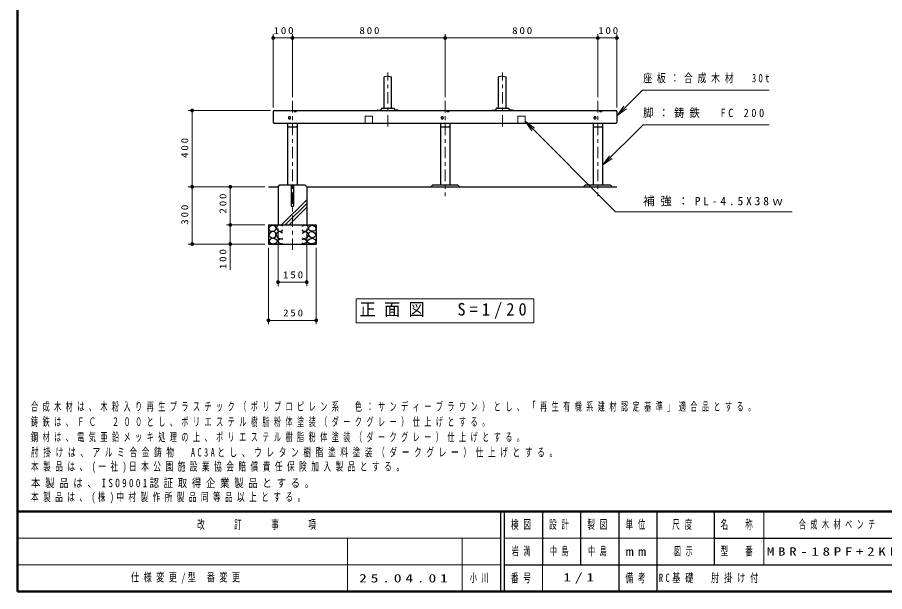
# Model space of a CAD drawing. Units: millimetres on the paper, scale 1:20. Extents: x -365 to 12, y -47 to 257.
# Drawn here: x -365 to -137.9, y 0 to 150.5 of the extents above; entities that cross this region are included whole.
import ezdxf

# ---------------------------------------------------------------- set-up
doc = ezdxf.new("R2010")
doc.units = ezdxf.units.MM
doc.linetypes.add('USER1', pattern=[4.5, 2.5, -2])
doc.linetypes.add('USER2', pattern=[6, 3, -1, 1, -1])
doc.layers.add('LY_1', color=7, linetype='Continuous', lineweight=25)
doc.layers.add('LY_2', color=7, linetype='Continuous', lineweight=13)
doc.styles.add('ＭＳ ゴシック', font='')
doc.styles.get('ＭＳ ゴシック').set_extended_font_data('MS Gothic')

# ---------------------------------------------------------------- blocks, each defined once
blk = doc.blocks.new('filled_dot')
at = {"color": 0, "linetype": 'Continuous', "lineweight": -2, "const_width": 1.25}
blk.add_lwpolyline([(-0.625, 0, 1), (0.625, 0, 1)], format="xyb", close=True, dxfattribs=at)

msp = doc.modelspace()

# ---------------------------------------------------------------- linework, layer by layer
at = {"layer": 'LY_1', "lineweight": 13}
for p, q in [((-297.979, 126.822), (-297.979, 146.068)), ((-292.979, 129.572), (-292.979, 146.068)), ((-252.979, 129.572), (-252.979, 146.068)), ((-212.979, 129.572), (-212.979, 146.068)), ((-207.979, 126.822), (-207.979, 146.068)), ((-297.979, 145.068), (-292.979, 145.068)), ((-292.979, 145.068), (-252.979, 145.068)), ((-252.979, 145.068), (-212.979, 145.068)), ((-212.979, 145.068), (-207.979, 145.068)), ((-298.729, 126.072), (-320.229, 126.072)), ((-319.229, 106.086), (-319.229, 126.072)), ((-207.979, 124.69), (-206.216, 127.169)), ((-207.979, 124.69), (-205.862, 126.816)), ((-205.508, 126.463), (-207.979, 124.69)), ((-230.252, 120.765), (-232.02, 123.239)), ((-232.02, 123.239), (-229.545, 121.472)), ((-232.02, 123.239), (-229.898, 121.118)), ((-211.729, 111.707), (-209.961, 114.182)), ((-211.729, 111.707), (-209.607, 113.829)), ((-209.254, 113.475), (-211.729, 111.707)), ((-300.229, 106.086), (-320.229, 106.086)), ((-319.229, 91.086), (-319.229, 106.086)), ((-309.229, 96.086), (-309.229, 106.086)), ((-295.823, 96.086), (-289.229, 102.68)), ((-294.833, 96.086), (-289.229, 101.69)), ((-293.843, 96.086), (-289.229, 100.701)), ((-300.229, 96.086), (-310.229, 96.086)), ((-309.229, 84.359), (-309.229, 96.086)), ((-296.729, 95.086), (-296.729, 80.086)), ((-289.229, 95.086), (-289.229, 80.086)), ((-300.229, 91.086), (-320.229, 91.086)), ((-299.229, 90.086), (-299.229, 70.086)), ((-286.729, 90.086), (-286.729, 70.086)), ((-289.229, 81.086), (-296.729, 81.086)), ((-229.729, 76.736), (-276.229, 76.736)), ((-276.229, 76.736), (-276.229, 70.436)), ((-229.729, 70.436), (-229.729, 76.736)), ((-286.729, 71.086), (-299.229, 71.086)), ((-276.229, 70.436), (-229.729, 70.436))]:
    msp.add_line(p, q, dxfattribs=at)
at = {"layer": 'LY_1'}
for p, q in [((-268.979, 126.681), (-268.979, 134.875)), ((-267.979, 135.068), (-268.936, 134.925)), ((-267.979, 135.068), (-267.021, 134.925)), ((-266.979, 126.681), (-266.979, 134.875)), ((-238.979, 126.681), (-238.979, 134.875)), ((-237.979, 135.068), (-238.936, 134.925)), ((-237.979, 135.068), (-237.021, 134.925)), ((-236.979, 126.681), (-236.979, 134.875)), ((-297.979, 125.822), (-297.979, 122.985)), ((-297.729, 126.072), (-208.229, 126.072)), ((-270.722, 126.072), (-270.721, 126.084)), ((-270.621, 126.181), (-269.827, 126.181)), ((-269.618, 126.621), (-269.804, 126.196)), ((-269.526, 126.681), (-267.979, 126.681)), ((-267.979, 126.681), (-266.431, 126.681)), ((-266.339, 126.621), (-266.153, 126.196)), ((-265.336, 126.181), (-266.13, 126.181)), ((-265.235, 126.072), (-265.236, 126.084)), ((-240.722, 126.072), (-240.721, 126.084)), ((-240.621, 126.181), (-239.827, 126.181)), ((-239.618, 126.621), (-239.804, 126.196)), ((-239.526, 126.681), (-237.979, 126.681)), ((-237.979, 126.681), (-236.431, 126.681)), ((-236.339, 126.621), (-236.153, 126.196)), ((-235.336, 126.181), (-236.13, 126.181)), ((-235.235, 126.072), (-235.236, 126.084)), ((-207.979, 125.822), (-207.979, 122.985)), ((-297.729, 122.735), (-208.229, 122.735)), ((-294.229, 122.735), (-294.229, 106.686)), ((-291.729, 122.735), (-291.729, 106.686)), ((-254.229, 122.735), (-254.229, 106.686)), ((-251.729, 122.735), (-251.729, 106.686)), ((-214.229, 122.735), (-214.229, 106.686)), ((-211.729, 122.735), (-211.729, 106.686)), ((-294.054, 121.763), (-291.904, 121.763)), ((-254.054, 121.763), (-251.904, 121.763)), ((-214.054, 121.763), (-211.904, 121.763)), ((-299.229, 106.086), (-296.729, 106.086)), ((-296.729, 106.086), (-296.729, 96.086)), ((-296.728, 106.086), (-296.228, 106.586)), ((-296.229, 106.586), (-289.729, 106.586)), ((-293.296, 106.586), (-293.296, 101.154)), ((-292.661, 106.586), (-292.661, 101.154)), ((-289.728, 106.586), (-289.229, 106.086)), ((-289.229, 106.086), (-207.978, 106.086)), ((-289.229, 106.086), (-289.229, 96.086)), ((-256.728, 106.086), (-256.228, 106.586)), ((-256.229, 106.586), (-249.729, 106.586)), ((-249.728, 106.586), (-249.228, 106.086)), ((-216.728, 106.086), (-216.228, 106.586)), ((-216.228, 106.586), (-209.728, 106.586)), ((-209.729, 106.586), (-209.228, 106.086)), ((-299.229, 96.086), (-299.229, 91.086)), ((-299.229, 96.086), (-286.729, 96.086)), ((-286.729, 96.086), (-286.729, 91.086)), ((-299.229, 91.086), (-286.729, 91.086))]:
    msp.add_line(p, q, dxfattribs=at)
at = {"layer": 'LY_1', "linetype": 'USER2', "lineweight": 13}
for p, q in [((-267.979, 121.886), (-267.979, 136.017)), ((-237.979, 121.886), (-237.979, 136.017)), ((-292.979, 128.572), (-292.979, 88.586)), ((-252.979, 128.572), (-252.979, 103.586)), ((-212.979, 128.572), (-212.979, 103.586))]:
    msp.add_line(p, q, dxfattribs=at)
at = {"layer": 'LY_1', "linetype": 'USER1', "lineweight": 13}
for p, q in [((-273.929, 124.572), (-273.929, 122.735)), ((-273.929, 124.572), (-272.029, 124.572)), ((-272.029, 124.572), (-272.029, 122.735)), ((-233.929, 124.572), (-233.929, 122.735)), ((-232.029, 124.572), (-233.929, 124.572)), ((-232.029, 124.572), (-232.029, 122.735))]:
    msp.add_line(p, q, dxfattribs=at)
at = {"layer": 'LY_1', "lineweight": 13}
for points in [[(-207.979, 124.69), (-201.267, 131.432), (-168.082, 131.432)], [(-232.02, 123.239), (-208.318, 99.555), (-162.122, 99.555)], [(-211.729, 111.707), (-201.122, 122.314), (-168.116, 122.314)]]:
    msp.add_lwpolyline(points, dxfattribs=at)
at = {"layer": 'LY_1'}
for points in [[(-291.929, 125.893), (-291.93, 125.901), (-291.933, 125.91), (-291.939, 125.918), (-291.947, 125.926), (-291.957, 125.933), (-291.969, 125.941), (-291.983, 125.948), (-291.999, 125.954), (-292.016, 125.96), (-292.036, 125.966), (-292.056, 125.971), (-292.079, 125.975), (-292.102, 125.979), (-292.126, 125.982), (-292.151, 125.985), (-292.176, 125.987), (-292.202, 125.988), (-292.229, 125.988), (-292.255, 125.988), (-292.281, 125.987), (-292.306, 125.985), (-292.331, 125.982), (-292.355, 125.979), (-292.379, 125.975), (-292.401, 125.971), (-292.421, 125.966), (-292.441, 125.96), (-292.458, 125.954), (-292.474, 125.948), (-292.488, 125.941), (-292.5, 125.933), (-292.51, 125.926), (-292.518, 125.918), (-292.524, 125.91), (-292.527, 125.901), (-292.529, 125.893), (-292.527, 125.885), (-292.524, 125.876), (-292.518, 125.868), (-292.51, 125.86), (-292.5, 125.853), (-292.488, 125.845), (-292.474, 125.838), (-292.458, 125.832), (-292.441, 125.826), (-292.421, 125.82), (-292.401, 125.815), (-292.379, 125.811), (-292.355, 125.807), (-292.331, 125.804), (-292.306, 125.801), (-292.281, 125.799), (-292.255, 125.798), (-292.229, 125.798), (-292.202, 125.798), (-292.176, 125.799), (-292.151, 125.801), (-292.126, 125.804), (-292.102, 125.807), (-292.079, 125.811), (-292.056, 125.815), (-292.036, 125.82), (-292.016, 125.826), (-291.999, 125.832), (-291.983, 125.838), (-291.969, 125.845), (-291.957, 125.853), (-291.947, 125.86), (-291.939, 125.868), (-291.933, 125.876), (-291.93, 125.885)], [(-251.929, 125.893), (-251.93, 125.901), (-251.933, 125.91), (-251.939, 125.918), (-251.947, 125.926), (-251.957, 125.933), (-251.969, 125.941), (-251.983, 125.948), (-251.999, 125.954), (-252.016, 125.96), (-252.036, 125.966), (-252.056, 125.971), (-252.079, 125.975), (-252.102, 125.979), (-252.126, 125.982), (-252.151, 125.985), (-252.176, 125.987), (-252.202, 125.988), (-252.229, 125.988), (-252.255, 125.988), (-252.281, 125.987), (-252.306, 125.985), (-252.331, 125.982), (-252.355, 125.979), (-252.379, 125.975), (-252.401, 125.971), (-252.421, 125.966), (-252.441, 125.96), (-252.458, 125.954), (-252.474, 125.948), (-252.488, 125.941), (-252.5, 125.933), (-252.51, 125.926), (-252.518, 125.918), (-252.524, 125.91), (-252.527, 125.901), (-252.529, 125.893), (-252.527, 125.885), (-252.524, 125.876), (-252.518, 125.868), (-252.51, 125.86), (-252.5, 125.853), (-252.488, 125.845), (-252.474, 125.838), (-252.458, 125.832), (-252.441, 125.826), (-252.421, 125.82), (-252.401, 125.815), (-252.379, 125.811), (-252.355, 125.807), (-252.331, 125.804), (-252.306, 125.801), (-252.281, 125.799), (-252.255, 125.798), (-252.229, 125.798), (-252.202, 125.798), (-252.176, 125.799), (-252.151, 125.801), (-252.126, 125.804), (-252.102, 125.807), (-252.079, 125.811), (-252.056, 125.815), (-252.036, 125.82), (-252.016, 125.826), (-251.999, 125.832), (-251.983, 125.838), (-251.969, 125.845), (-251.957, 125.853), (-251.947, 125.86), (-251.939, 125.868), (-251.933, 125.876), (-251.93, 125.885)], [(-211.929, 125.893), (-211.93, 125.901), (-211.933, 125.91), (-211.939, 125.918), (-211.947, 125.926), (-211.957, 125.933), (-211.969, 125.941), (-211.983, 125.948), (-211.999, 125.954), (-212.016, 125.96), (-212.036, 125.966), (-212.056, 125.971), (-212.079, 125.975), (-212.102, 125.979), (-212.126, 125.982), (-212.151, 125.985), (-212.176, 125.987), (-212.202, 125.988), (-212.229, 125.988), (-212.255, 125.988), (-212.281, 125.987), (-212.306, 125.985), (-212.331, 125.982), (-212.355, 125.979), (-212.379, 125.975), (-212.401, 125.971), (-212.421, 125.966), (-212.441, 125.96), (-212.458, 125.954), (-212.474, 125.948), (-212.488, 125.941), (-212.5, 125.933), (-212.51, 125.926), (-212.518, 125.918), (-212.524, 125.91), (-212.527, 125.901), (-212.529, 125.893), (-212.527, 125.885), (-212.524, 125.876), (-212.518, 125.868), (-212.51, 125.86), (-212.5, 125.853), (-212.488, 125.845), (-212.474, 125.838), (-212.458, 125.832), (-212.441, 125.826), (-212.421, 125.82), (-212.401, 125.815), (-212.379, 125.811), (-212.355, 125.807), (-212.331, 125.804), (-212.306, 125.801), (-212.281, 125.799), (-212.255, 125.798), (-212.229, 125.798), (-212.202, 125.798), (-212.176, 125.799), (-212.151, 125.801), (-212.126, 125.804), (-212.102, 125.807), (-212.079, 125.811), (-212.056, 125.815), (-212.036, 125.82), (-212.016, 125.826), (-211.999, 125.832), (-211.983, 125.838), (-211.969, 125.845), (-211.957, 125.853), (-211.947, 125.86), (-211.939, 125.868), (-211.933, 125.876), (-211.93, 125.885)], [(-293.429, 124.142), (-293.43, 124.165), (-293.433, 124.189), (-293.439, 124.212), (-293.447, 124.234), (-293.457, 124.255), (-293.469, 124.276), (-293.483, 124.296), (-293.499, 124.315), (-293.516, 124.332), (-293.536, 124.348), (-293.556, 124.362), (-293.579, 124.375), (-293.602, 124.385), (-293.626, 124.394), (-293.651, 124.401), (-293.676, 124.406), (-293.702, 124.409), (-293.729, 124.411), (-293.755, 124.409), (-293.781, 124.406), (-293.806, 124.401), (-293.831, 124.394), (-293.855, 124.385), (-293.879, 124.375), (-293.901, 124.362), (-293.921, 124.348), (-293.941, 124.332), (-293.958, 124.315), (-293.974, 124.296), (-293.988, 124.276), (-294, 124.255), (-294.01, 124.234), (-294.018, 124.212), (-294.024, 124.189), (-294.027, 124.165), (-294.029, 124.142), (-294.027, 124.119), (-294.024, 124.095), (-294.018, 124.073), (-294.01, 124.05), (-294, 124.029), (-293.988, 124.008), (-293.974, 123.988), (-293.958, 123.969), (-293.941, 123.952), (-293.921, 123.936), (-293.901, 123.922), (-293.879, 123.91), (-293.855, 123.899), (-293.831, 123.89), (-293.806, 123.883), (-293.781, 123.878), (-293.755, 123.875), (-293.729, 123.874), (-293.702, 123.875), (-293.676, 123.878), (-293.651, 123.883), (-293.626, 123.89), (-293.602, 123.899), (-293.579, 123.91), (-293.556, 123.922), (-293.536, 123.936), (-293.516, 123.952), (-293.499, 123.969), (-293.483, 123.988), (-293.469, 124.008), (-293.457, 124.029), (-293.447, 124.05), (-293.439, 124.073), (-293.433, 124.095), (-293.43, 124.119)], [(-253.429, 124.142), (-253.43, 124.165), (-253.433, 124.189), (-253.439, 124.212), (-253.447, 124.234), (-253.457, 124.255), (-253.469, 124.276), (-253.483, 124.296), (-253.499, 124.315), (-253.516, 124.332), (-253.536, 124.348), (-253.556, 124.362), (-253.579, 124.375), (-253.602, 124.385), (-253.626, 124.394), (-253.651, 124.401), (-253.676, 124.406), (-253.702, 124.409), (-253.729, 124.411), (-253.755, 124.409), (-253.781, 124.406), (-253.806, 124.401), (-253.831, 124.394), (-253.855, 124.385), (-253.879, 124.375), (-253.901, 124.362), (-253.921, 124.348), (-253.941, 124.332), (-253.958, 124.315), (-253.974, 124.296), (-253.988, 124.276), (-254, 124.255), (-254.01, 124.234), (-254.018, 124.212), (-254.024, 124.189), (-254.027, 124.165), (-254.029, 124.142), (-254.027, 124.119), (-254.024, 124.095), (-254.018, 124.073), (-254.01, 124.05), (-254, 124.029), (-253.988, 124.008), (-253.974, 123.988), (-253.958, 123.969), (-253.941, 123.952), (-253.921, 123.936), (-253.901, 123.922), (-253.879, 123.91), (-253.855, 123.899), (-253.831, 123.89), (-253.806, 123.883), (-253.781, 123.878), (-253.755, 123.875), (-253.729, 123.874), (-253.702, 123.875), (-253.676, 123.878), (-253.651, 123.883), (-253.626, 123.89), (-253.602, 123.899), (-253.579, 123.91), (-253.556, 123.922), (-253.536, 123.936), (-253.516, 123.952), (-253.499, 123.969), (-253.483, 123.988), (-253.469, 124.008), (-253.457, 124.029), (-253.447, 124.05), (-253.439, 124.073), (-253.433, 124.095), (-253.43, 124.119)], [(-213.429, 124.142), (-213.43, 124.165), (-213.433, 124.189), (-213.439, 124.212), (-213.447, 124.234), (-213.457, 124.255), (-213.469, 124.276), (-213.483, 124.296), (-213.499, 124.315), (-213.516, 124.332), (-213.536, 124.348), (-213.556, 124.362), (-213.579, 124.375), (-213.602, 124.385), (-213.626, 124.394), (-213.651, 124.401), (-213.676, 124.406), (-213.702, 124.409), (-213.729, 124.411), (-213.755, 124.409), (-213.781, 124.406), (-213.806, 124.401), (-213.831, 124.394), (-213.855, 124.385), (-213.879, 124.375), (-213.901, 124.362), (-213.921, 124.348), (-213.941, 124.332), (-213.958, 124.315), (-213.974, 124.296), (-213.988, 124.276), (-214, 124.255), (-214.01, 124.234), (-214.018, 124.212), (-214.024, 124.189), (-214.027, 124.165), (-214.029, 124.142), (-214.027, 124.119), (-214.024, 124.095), (-214.018, 124.073), (-214.01, 124.05), (-214, 124.029), (-213.988, 124.008), (-213.974, 123.988), (-213.958, 123.969), (-213.941, 123.952), (-213.921, 123.936), (-213.901, 123.922), (-213.879, 123.91), (-213.855, 123.899), (-213.831, 123.89), (-213.806, 123.883), (-213.781, 123.878), (-213.755, 123.875), (-213.729, 123.874), (-213.702, 123.875), (-213.676, 123.878), (-213.651, 123.883), (-213.626, 123.89), (-213.602, 123.899), (-213.579, 123.91), (-213.556, 123.922), (-213.536, 123.936), (-213.516, 123.952), (-213.499, 123.969), (-213.483, 123.988), (-213.469, 124.008), (-213.457, 124.029), (-213.447, 124.05), (-213.439, 124.073), (-213.433, 124.095), (-213.43, 124.119)], [(-298.106, 96.056), (-298.74, 95.755), (-299.215, 95.28), (-298.914, 94.583), (-298.185, 94.44), (-297.488, 94.599), (-297.235, 95.185), (-297.425, 95.692)], [(-287.851, 96.056), (-287.217, 95.755), (-286.742, 95.28), (-287.043, 94.583), (-287.772, 94.44), (-288.469, 94.599), (-288.722, 95.185), (-288.532, 95.692)], [(-298.233, 94.409), (-298.771, 94.06), (-299.215, 93.379), (-298.708, 92.919), (-298.043, 92.603), (-297.346, 93.046), (-297.266, 93.886), (-297.674, 94.248)], [(-287.724, 94.409), (-287.186, 94.06), (-286.742, 93.379), (-287.249, 92.919), (-287.914, 92.603), (-288.611, 93.046), (-288.691, 93.886), (-288.283, 94.248)], [(-298.274, 92.612), (-298.843, 92.293), (-299.18, 91.87), (-298.777, 91.304), (-297.834, 91.101), (-297.118, 91.42), (-296.845, 91.925), (-297.384, 92.381)], [(-287.683, 92.612), (-287.114, 92.293), (-286.777, 91.87), (-287.18, 91.304), (-288.123, 91.101), (-288.839, 91.42), (-289.112, 91.925), (-288.573, 92.381)]]:
    msp.add_lwpolyline(points, close=True, dxfattribs=at)
for points in [[(-295.508, 95.771), (-296.363, 96.088), (-296.902, 95.819), (-297.219, 95.217), (-296.633, 94.456), (-295.856, 94.393), (-295.508, 94.789)], [(-290.449, 95.771), (-289.594, 96.088), (-289.055, 95.819), (-288.738, 95.217), (-289.324, 94.456), (-290.101, 94.393), (-290.449, 94.789)], [(-295.524, 93.965), (-296.284, 94.361), (-296.918, 94.108), (-297.219, 93.458), (-296.775, 92.682), (-296.015, 92.444), (-295.524, 92.65)], [(-290.433, 93.965), (-289.673, 94.361), (-289.039, 94.108), (-288.738, 93.458), (-289.182, 92.682), (-289.942, 92.444), (-290.433, 92.65)], [(-295.508, 92.238), (-296.173, 92.444), (-296.823, 91.89), (-296.649, 91.494), (-295.92, 91.129), (-295.508, 91.288)], [(-290.449, 92.238), (-289.784, 92.444), (-289.134, 91.89), (-289.308, 91.494), (-290.037, 91.129), (-290.449, 91.288)]]:
    msp.add_lwpolyline(points, dxfattribs=at)
for centre, radius, start, end in [((-268.929, 134.875), 0.05, 98.53077, 180), ((-267.029, 134.875), 0.05, 0, 81.46923), ((-238.929, 134.875), 0.05, 98.53077, 180), ((-237.029, 134.875), 0.05, 0, 81.46923), ((-297.729, 125.822), 0.25, 89.99998, 179.99996), ((-270.621, 126.081), 0.1, 90, 178), ((-269.827, 126.206), 0.025, 270, 336.37062), ((-269.526, 126.581), 0.1, 90, 156.37062), ((-266.431, 126.581), 0.1, 23.62938, 90), ((-266.13, 126.206), 0.025, 203.62938, 270), ((-265.336, 126.081), 0.1, 2, 90), ((-240.621, 126.081), 0.1, 90, 178), ((-239.827, 126.206), 0.025, 270, 336.37062), ((-239.526, 126.581), 0.1, 90, 156.37062), ((-236.431, 126.581), 0.1, 23.62938, 90), ((-236.13, 126.206), 0.025, 203.62938, 270), ((-235.336, 126.081), 0.1, 2, 90), ((-208.229, 125.822), 0.25, 0, 89.99998), ((-297.729, 122.985), 0.25, 179.99998, 270.00002), ((-208.229, 122.985), 0.25, 270.00002, 0), ((-294.054, 121.938), 0.175, 179.99998, 270.00002), ((-291.904, 121.938), 0.175, 270.00002, 0), ((-254.054, 121.938), 0.175, 179.99998, 270.00002), ((-251.904, 121.938), 0.175, 270.00002, 0), ((-214.054, 121.938), 0.175, 179.99998, 270.00002), ((-211.904, 121.938), 0.175, 270.00002, 0), ((-294.129, 106.686), 0.1, 179.99998, 270.00002), ((-291.829, 106.686), 0.1, 270.00002, 0), ((-254.129, 106.686), 0.1, 179.99998, 270.00002), ((-251.829, 106.686), 0.1, 270.00002, 0), ((-214.129, 106.686), 0.1, 179.99998, 270.00002), ((-211.829, 106.686), 0.1, 270.00002, 0), ((-292.979, 101.154), 0.318, 179.99998, 0)]:
    msp.add_arc(centre, radius, start, end, dxfattribs=at)
at = {"layer": 'LY_2', "lineweight": 50}
for p, q in [((-365, 257), (-365, 0)), ((-365, 21), (0, 21)), ((-365, 0), (0, 0))]:
    msp.add_line(p, q, dxfattribs=at)
at = {"layer": 'LY_2', "color": 211, "lineweight": 25}
for p, q in [((-238.5, 21), (-238.5, 0)), ((-237.5, 21), (-237.5, 0)), ((-227.5, 21), (-227.5, 7)), ((-217.5, 21), (-217.5, 7)), ((-207.5, 21), (-207.5, 0)), ((-197.5, 21), (-197.5, 7)), ((-182.5, 21), (-182.5, 7)), ((-182.5, 14), (-70, 14)), ((-237.5, 7), (0, 7))]:
    msp.add_line(p, q, dxfattribs=at)
at = {"layer": 'LY_2'}
for p, q in [((-169.5, 21), (-169.5, 7)), ((-365, 14), (-238.5, 14)), ((-278.5, 14), (-278.5, 0)), ((-248.5, 14), (-248.5, 0)), ((-237.5, 14), (-182.5, 14)), ((-365, 7), (-238.5, 7)), ((-227.5, 7), (-227.5, 0))]:
    msp.add_line(p, q, dxfattribs=at)
at = {"layer": 'LY_2', "lineweight": 25}
msp.add_line((-197.5, 7), (-197.5, 0), dxfattribs=at)

# ---------------------------------------------------------------- block references
at = {"layer": 'LY_1', "lineweight": 13, "xscale": 0.4, "yscale": 0.4}
for p in [(-297.979, 145.068), (-296.729, 81.086), (-299.229, 71.086)]:
    msp.add_blockref('filled_dot', p, dxfattribs=at)
for p, rotation in [((-292.979, 145.068), 180), ((-252.979, 145.068), 180), ((-212.979, 145.068), 180), ((-207.979, 145.068), 180), ((-319.229, 126.072), 270), ((-319.229, 106.086), 270), ((-309.229, 106.086), 270), ((-309.229, 96.086), 270), ((-319.229, 91.086), 90), ((-309.229, 91.086), 90), ((-289.229, 81.086), 180), ((-286.729, 71.086), 180)]:
    msp.add_blockref('filled_dot', p, dxfattribs=dict(at, rotation=rotation))

# ---------------------------------------------------------------- texts
at = {"layer": 'LY_1', "style": 'ＭＳ ゴシック'}
for s, insert, char_height, attachment_point in [('\\T1.33;\\W1.15;100', (-295.05, 146.068), 1.833, 8), ('\\T1.33;\\W1.15;800', (-272.562, 146.068), 1.833, 8), ('\\T1.33;\\W1.15;800', (-232.562, 146.068), 1.833, 8), ('\\T1.33;\\W1.15;100', (-210.05, 146.068), 1.833, 8), ('\\T1.54;\\W0.75;座板：合成木材\u300030t', (-201.082, 134.432), 2.199, 4), ('\\T1.5;\\W0.9;脚：鋳鉄\u3000FC\\~200', (-201.116, 125.314), 2.199, 4), ('\\T1.5;補強：PL-4.5X38ｗ', (-201.122, 102.205), 2.199, 4), ('\\T1.33;\\W1.15;150', (-292.557, 82.086), 1.833, 8), ('\\T1.5;\\W0.95;正面図\u3000S=1/20', (-252.979, 73.586), 3.299, 5), ('\\T1.33;\\W1.15;250', (-292.563, 72.086), 1.833, 8), ('\\T1.64;\\W0.6;合成木材は、木粉入り再生プラスチック（ポリプロピレン系\u3000色：サンディーブラウン）とし、「再生有機系建材認定基準」適合品とする。', (-361.422, 47.116), 2.199, 7), ('\\T1.64;\\W0.6;鋳鉄は、ＦＣ\u3000２００とし、ポリエステル樹脂粉体塗装（ダークグレー）仕上げとする。', (-361.422, 43.116), 2.199, 7), ('\\T1.64;\\W0.6;鋼材は、電気亜鉛メッキ処理の上、ポリエステル樹脂粉体塗装（ダークグレー）仕上げとする。', (-361.422, 39.116), 2.199, 7), ('\\T1.61;\\W0.65;肘掛けは、アルミ合金鋳物\u3000AC3Aとし、ウレタン樹脂塗料塗装（ダークグレー）仕上げとする。', (-361.422, 35.116), 2.199, 7), ('\\T1.59;\\W0.65;本製品は、(一社)日本公園施設業協会賠償責任保険加入製品とする。', (-361.422, 31.116), 2.199, 7), ('\\T1.5;\\W0.8;本製品は、ISO9001認証取得企業製品とする。', (-361.422, 27.116), 2.199, 7), ('\\T1.58;\\W0.65;本製品は、(株)中村製作所製品同等品以上とする。', (-361.422, 23.116), 2.199, 7), ('\\T1.64;\\W0.6;合成木材ベンチ', (-149.75, 17.5), 2.199, 5), ('\\T1.64;\\W0.6;岩満', (-232.5, 10.5), 2.199, 5), ('\\T1.64;\\W0.6;中島', (-222.5, 10.5), 2.199, 5), ('\\T1.64;\\W0.6;中島', (-212.5, 10.5), 2.199, 5), ('\\T1.64;\\W0.6;図示', (-190, 10.5), 2.199, 5), ('\\T1.5;\\W1.3;MBR-18PF+2KFA', (-149.75, 10.5), 2.199, 5), ('\\T1.53;\\W0.7;仕様変更/型\\~番変更', (-335.25, 3.5), 2.199, 4), ('\\T1.5;\\W1.35;25.04.01', (-275.5, 3.5), 2.199, 4), ('\\T1.64;\\W0.6;小川', (-246.5, 3.5), 2.199, 4), ('\\T1.5;\\W1.35;1/1', (-217.5, 3.5), 2.199, 5), ('\\T1.58;\\W0.7;RC基礎\u3000肘掛け付', (-197, 3.5), 2.199, 4)]:
    msp.add_mtext(s, dxfattribs=dict(at, insert=insert, char_height=char_height, attachment_point=attachment_point))
at = {"layer": 'LY_1', "char_height": 1.833, "attachment_point": 8, "rotation": 90, "style": 'ＭＳ ゴシック'}
for s, insert in [('\\T1.33;\\W1.15;400', (-320.229, 116.496)), ('\\T1.33;\\W1.15;200', (-310.229, 101.925)), ('\\T1.33;\\W1.15;300', (-320.229, 99.003)), ('\\T1.33;\\W1.15;100', (-310.229, 87.359))]:
    msp.add_mtext(s, dxfattribs=dict(at, insert=insert))
at = {"layer": 'LY_2', "color": 4, "char_height": 2.346, "attachment_point": 5, "style": 'ＭＳ ゴシック'}
for s, insert in [('\\T1.64;\\W0.6;改\u3000\u3000訂\u3000\u3000事\u3000\u3000項', (-301.75, 17.5)), ('\\T1.64;\\W0.6;検図', (-232.5, 17.5)), ('\\T1.64;\\W0.6;設計', (-222.5, 17.5)), ('\\T1.64;\\W0.6;製図', (-212.5, 17.5)), ('\\T1.64;\\W0.6;単位', (-202.5, 17.5)), ('\\T1.64;\\W0.6;尺度', (-190.25, 17.5)), ('\\T1.64;\\W0.6;名\u3000称', (-176, 17.5)), ('\\T1.64;\\W0.6;型\u3000番', (-176, 10.5)), ('\\T1.5;\\W1.35;mm', (-202.5, 10.5)), ('\\T1.64;\\W0.6;番号', (-232.5, 3.5)), ('\\T1.64;\\W0.6;備考', (-202.5, 3.5))]:
    msp.add_mtext(s, dxfattribs=dict(at, insert=insert))

doc.saveas('drawing.dxf')
